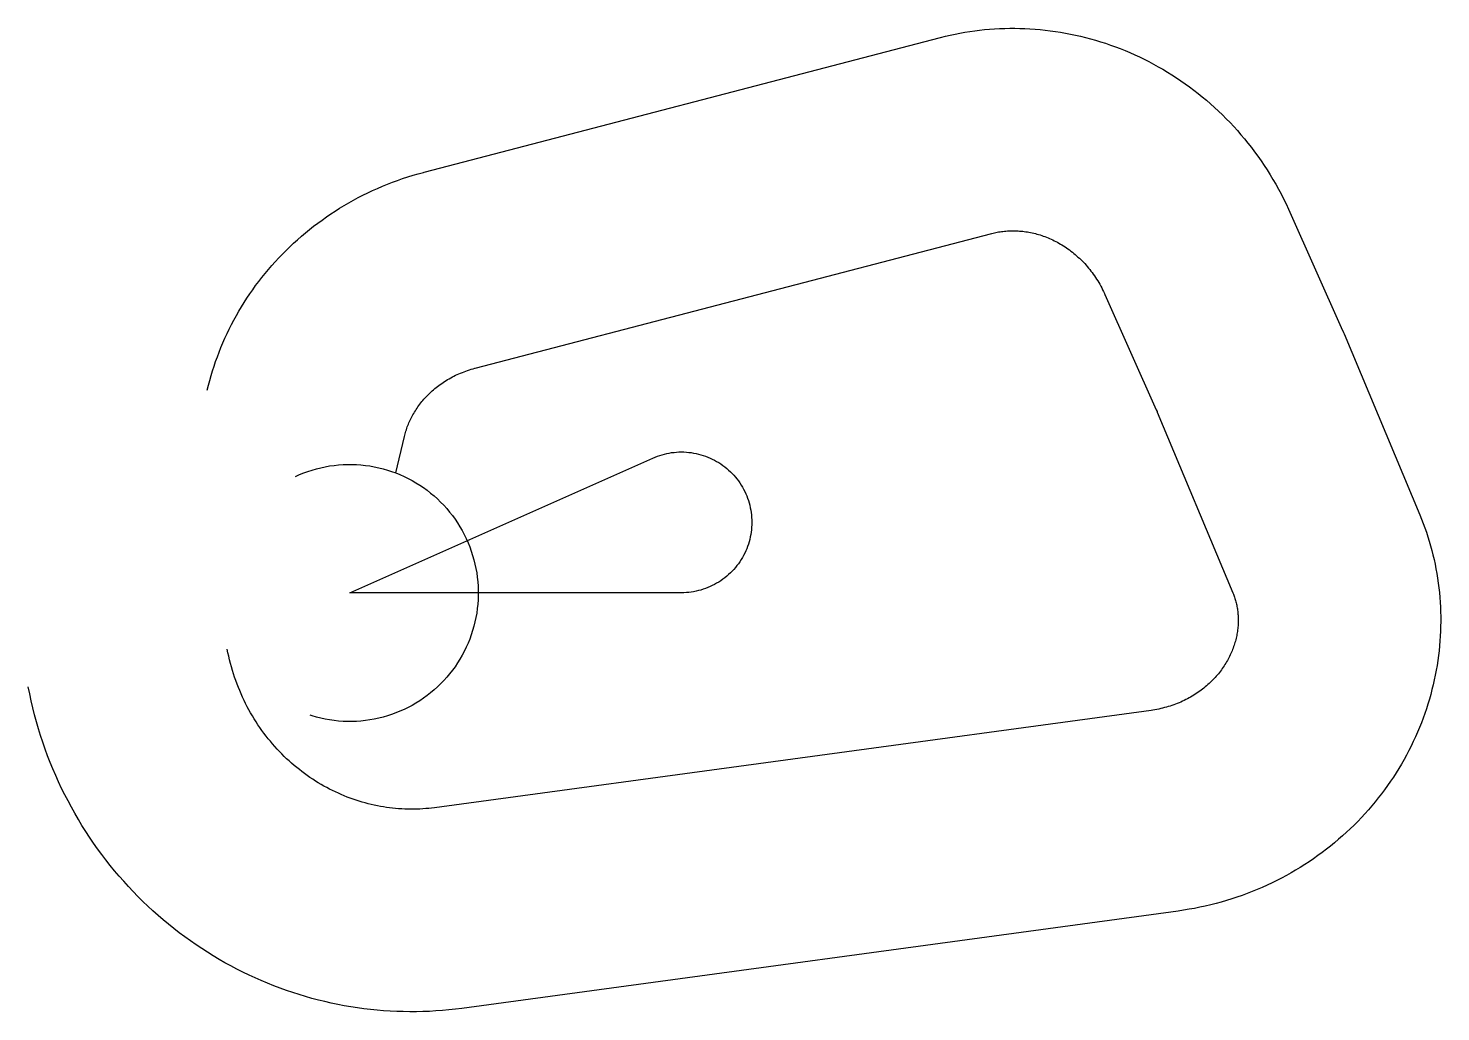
# Model space of a CAD drawing. Header units: metres. Extents: x -7303 to 24782, y -9512 to 12827.
import ezdxf

# ---------------------------------------------------------------- set-up
doc = ezdxf.new("R2010")
doc.units = ezdxf.units.M

msp = doc.modelspace()

# ---------------------------------------------------------------- linework, layer by layer
at = {"layer": 'Boundry', "color": 1}
for p, q in [((1687, 9557), (13422, 12618)), ((21355, 8649), (22520, 6033)), ((2848, 5106), (14583, 8166)), ((17153, 6778), (18318, 4162)), ((22585, 5883), (24304, 1776)), ((18342, 4106), (20061, 0)), ((1046, 2726), (1242, 3553)), ((18201, -2666), (1926, -4877)), ((18821, -7224), (2546, -9435))]:
    msp.add_line(p, q, dxfattribs=at)
at = {"layer": 'NorminalTrack', "color": 1}
msp.add_lwpolyline([(7535, 0), (0, 0), (6884, 3065), (6884, 3065), (6935, 3087), (6987, 3107), (7040, 3125), (7094, 3141), (7147, 3156), (7202, 3168), (7257, 3179), (7312, 3188), (7367, 3194), (7423, 3199), (7478, 3202), (7534, 3203), (7590, 3202), (7646, 3199), (7701, 3194), (7757, 3188), (7812, 3179), (7867, 3168), (7921, 3156), (7975, 3141), (8028, 3125), (8081, 3107), (8133, 3087), (8185, 3065), (8235, 3041), (8285, 3016), (8334, 2989), (8382, 2960), (8428, 2930), (8474, 2898), (8519, 2864), (8562, 2829), (8604, 2792), (8645, 2754), (8685, 2715), (8723, 2674), (8759, 2632), (8794, 2589), (8828, 2544), (8860, 2498), (8890, 2451), (8919, 2404), (8946, 2355), (8971, 2305), (8995, 2254), (9017, 2203), (9037, 2151), (9055, 2098), (9071, 2045), (9086, 1991), (9098, 1937), (9109, 1882), (9118, 1827), (9125, 1771), (9129, 1716), (9132, 1660), (9133, 1604), (9132, 1548), (9129, 1493), (9125, 1437), (9118, 1382), (9109, 1326), (9098, 1272), (9086, 1217), (9071, 1163), (9055, 1110), (9037, 1057), (9017, 1005), (8995, 954), (8971, 903), (8946, 853), (8919, 805), (8890, 757), (8860, 710), (8828, 664), (8794, 620), (8759, 576), (8723, 534), (8685, 493), (8645, 454), (8604, 416), (8562, 379), (8519, 344), (8474, 310), (8428, 278), (8382, 248), (8334, 219), (8285, 192), (8235, 167), (8185, 143), (8133, 121), (8081, 101), (8028, 83), (7975, 67), (7921, 53), (7867, 40), (7812, 29), (7757, 21), (7701, 14), (7646, 9), (7590, 6), (7534, 5)], dxfattribs=at)
at = {"layer": 'WindSpiral', "color": 5}
for points in [[(13422, 12618), (13531, 12645), (13640, 12670), (13750, 12694), (13861, 12716), (13972, 12736), (14083, 12753), (14196, 12769), (14308, 12784), (14421, 12796), (14535, 12806), (14648, 12814), (14762, 12820), (14877, 12824), (14991, 12827), (15106, 12827), (15221, 12825), (15336, 12821), (15451, 12816), (15567, 12808), (15682, 12798), (15797, 12786), (15913, 12772), (16028, 12756), (16143, 12738), (16258, 12718), (16373, 12696), (16487, 12672), (16601, 12646), (16715, 12618), (16829, 12587), (16942, 12555), (17055, 12521), (17168, 12485), (17280, 12446), (17391, 12406), (17502, 12364), (17613, 12319), (17722, 12273), (17831, 12225), (17940, 12174), (18047, 12122), (18154, 12068), (18260, 12012), (18366, 11954), (18470, 11894), (18574, 11832), (18676, 11768), (18778, 11702), (18879, 11635), (18978, 11565), (19077, 11494), (19174, 11421), (19270, 11346), (19365, 11270), (19459, 11191), (19552, 11111), (19643, 11029), (19733, 10945), (19822, 10860), (19909, 10773), (19995, 10684), (20080, 10594), (20163, 10502), (20244, 10409), (20324, 10314), (20403, 10217), (20480, 10119), (20555, 10020), (20629, 9919), (20701, 9817), (20771, 9713), (20839, 9608), (20906, 9501), (20971, 9394), (21035, 9284), (21096, 9174), (21156, 9063), (21213, 8950), (21269, 8836), (21323, 8721), (21355, 8649)], [(-3235, 4610), (-3209, 4719), (-3180, 4827), (-3149, 4936), (-3117, 5044), (-3082, 5152), (-3046, 5259), (-3007, 5366), (-2967, 5472), (-2925, 5578), (-2881, 5683), (-2834, 5787), (-2787, 5891), (-2737, 5994), (-2685, 6097), (-2631, 6198), (-2576, 6299), (-2519, 6400), (-2460, 6499), (-2399, 6597), (-2336, 6695), (-2271, 6791), (-2205, 6887), (-2137, 6981), (-2067, 7074), (-1995, 7167), (-1922, 7258), (-1847, 7348), (-1770, 7437), (-1692, 7525), (-1612, 7611), (-1530, 7696), (-1447, 7780), (-1362, 7863), (-1276, 7944), (-1188, 8024), (-1099, 8102), (-1008, 8179), (-915, 8254), (-821, 8328), (-726, 8401), (-629, 8471), (-531, 8541), (-432, 8608), (-331, 8674), (-229, 8739), (-126, 8801), (-21, 8862), (85, 8921), (191, 8979), (300, 9034), (409, 9088), (519, 9140), (630, 9190), (743, 9238), (856, 9284), (971, 9329), (1086, 9371), (1202, 9412), (1319, 9450), (1437, 9487), (1556, 9521), (1675, 9554), (1687, 9557)], [(14583, 8166), (14614, 8174), (14645, 8181), (14676, 8188), (14708, 8194), (14740, 8200), (14773, 8205), (14805, 8210), (14838, 8214), (14871, 8218), (14905, 8221), (14939, 8223), (14972, 8225), (15007, 8226), (15041, 8227), (15075, 8227), (15110, 8226), (15145, 8225), (15180, 8224), (15215, 8221), (15250, 8218), (15286, 8215), (15321, 8210), (15357, 8205), (15393, 8200), (15429, 8193), (15465, 8187), (15501, 8179), (15537, 8171), (15573, 8162), (15609, 8152), (15645, 8142), (15681, 8131), (15717, 8119), (15753, 8107), (15789, 8094), (15825, 8080), (15861, 8066), (15897, 8051), (15932, 8035), (15968, 8019), (16003, 8001), (16039, 7983), (16074, 7965), (16109, 7946), (16144, 7925), (16178, 7905), (16213, 7883), (16247, 7861), (16281, 7838), (16315, 7815), (16348, 7791), (16381, 7766), (16414, 7740), (16447, 7714), (16479, 7687), (16511, 7659), (16542, 7631), (16574, 7602), (16604, 7572), (16635, 7542), (16665, 7511), (16695, 7480), (16724, 7447), (16752, 7414), (16781, 7381), (16809, 7347), (16836, 7312), (16863, 7276), (16889, 7240), (16915, 7203), (16940, 7166), (16965, 7128), (16989, 7090), (17013, 7051), (17036, 7011), (17058, 6971), (17080, 6930), (17101, 6889), (17121, 6847), (17141, 6805), (17153, 6778)], [(22520, 6033), (22571, 5916), (22585, 5883)], [(1242, 3553), (1249, 3584), (1257, 3615), (1266, 3646), (1276, 3677), (1286, 3709), (1296, 3740), (1308, 3771), (1319, 3802), (1332, 3833), (1345, 3865), (1359, 3896), (1373, 3927), (1388, 3957), (1403, 3988), (1419, 4019), (1436, 4049), (1454, 4080), (1472, 4110), (1490, 4140), (1510, 4170), (1530, 4200), (1550, 4230), (1571, 4259), (1593, 4288), (1615, 4317), (1638, 4346), (1662, 4374), (1686, 4402), (1711, 4430), (1737, 4457), (1763, 4485), (1789, 4511), (1817, 4538), (1845, 4564), (1873, 4590), (1902, 4616), (1932, 4641), (1962, 4665), (1993, 4689), (2024, 4713), (2056, 4737), (2089, 4760), (2122, 4782), (2155, 4804), (2189, 4826), (2224, 4847), (2259, 4867), (2295, 4887), (2331, 4906), (2368, 4925), (2405, 4944), (2442, 4961), (2481, 4978), (2519, 4995), (2558, 5011), (2598, 5026), (2638, 5041), (2678, 5055), (2719, 5069), (2760, 5081), (2802, 5093), (2844, 5105), (2848, 5106)], [(18318, 4162), (18337, 4119), (18342, 4106)], [(-1234, 2646), (-1141, 2688), (-1046, 2726), (-951, 2761), (-854, 2792), (-756, 2820), (-657, 2845), (-557, 2866), (-457, 2884), (-356, 2898), (-254, 2909), (-153, 2916), (-51, 2919), (51, 2919), (153, 2916), (254, 2909), (356, 2898), (457, 2884), (557, 2866), (657, 2845), (756, 2820), (854, 2792), (951, 2761), (1046, 2726), (1141, 2688), (1234, 2646), (1326, 2602), (1416, 2554), (1504, 2503), (1590, 2449), (1675, 2392), (1757, 2332), (1837, 2269), (1916, 2204), (1991, 2135), (2065, 2065), (2135, 1991), (2204, 1916), (2269, 1837), (2332, 1757), (2392, 1675), (2449, 1590), (2503, 1504), (2554, 1416), (2602, 1326), (2646, 1234), (2688, 1141), (2726, 1046), (2761, 951), (2792, 854), (2820, 756), (2845, 657), (2866, 557), (2884, 457), (2898, 356), (2909, 254), (2916, 153), (2919, 51), (2919, -51), (2916, -153), (2909, -254), (2898, -356), (2884, -457), (2866, -557), (2845, -657), (2820, -756), (2792, -854), (2761, -951), (2726, -1046), (2688, -1141), (2646, -1234), (2602, -1326), (2554, -1416), (2503, -1504), (2449, -1590), (2392, -1675), (2332, -1757), (2269, -1837), (2204, -1916), (2135, -1991), (2065, -2065), (1991, -2135), (1916, -2204), (1837, -2269), (1757, -2332), (1675, -2392), (1590, -2449), (1504, -2503), (1416, -2554), (1326, -2602), (1234, -2646), (1141, -2688), (1046, -2726), (951, -2761), (854, -2792), (756, -2820), (657, -2845), (557, -2866), (457, -2884), (356, -2898), (254, -2909), (153, -2916), (51, -2919), (-51, -2919), (-153, -2916), (-254, -2909), (-356, -2898), (-457, -2884), (-557, -2866), (-657, -2845), (-756, -2820), (-854, -2792), (-902, -2777)], [(24304, 1776), (24344, 1678), (24383, 1579), (24420, 1479), (24455, 1378), (24488, 1277), (24520, 1175), (24550, 1072), (24578, 968), (24605, 864), (24629, 759), (24652, 653), (24673, 547), (24692, 440), (24710, 333), (24725, 226), (24739, 117), (24751, 9), (24761, -100), (24769, -209), (24775, -319), (24779, -428), (24782, -538), (24782, -649), (24780, -759), (24777, -870), (24772, -980), (24764, -1091), (24755, -1202), (24744, -1313), (24731, -1424), (24715, -1534), (24698, -1645), (24679, -1756), (24658, -1866), (24635, -1976), (24610, -2086), (24583, -2196), (24555, -2305), (24524, -2414), (24491, -2523), (24456, -2631), (24420, -2739), (24381, -2846), (24341, -2953), (24298, -3059), (24254, -3164), (24207, -3270), (24159, -3374), (24109, -3478), (24057, -3581), (24003, -3683), (23948, -3784), (23890, -3885), (23831, -3984), (23769, -4083), (23706, -4181), (23642, -4278), (23575, -4374), (23506, -4469), (23436, -4563), (23364, -4656), (23291, -4747), (23215, -4838), (23138, -4927), (23059, -5015), (22979, -5102), (22897, -5188), (22813, -5272), (22728, -5355), (22641, -5437), (22553, -5517), (22463, -5595), (22372, -5673), (22279, -5749), (22185, -5823), (22089, -5895), (21992, -5967), (21893, -6036), (21793, -6104), (21692, -6170), (21590, -6235), (21486, -6298), (21381, -6359), (21275, -6418), (21167, -6476), (21059, -6532), (20949, -6586), (20838, -6638), (20726, -6689), (20613, -6737), (20499, -6783), (20384, -6828), (20269, -6871), (20152, -6911), (20034, -6950), (19916, -6987), (19797, -7021), (19677, -7054), (19556, -7085), (19434, -7113), (19312, -7140), (19190, -7164), (19066, -7186), (18942, -7206), (18821, -7224)], [(20061, 0), (20071, -24), (20080, -48), (20089, -73), (20098, -98), (20106, -123), (20114, -149), (20122, -174), (20129, -201), (20136, -227), (20142, -254), (20148, -281), (20153, -308), (20158, -336), (20163, -364), (20167, -392), (20171, -421), (20174, -449), (20176, -478), (20178, -507), (20180, -537), (20181, -566), (20182, -596), (20182, -626), (20182, -656), (20181, -687), (20179, -717), (20177, -748), (20175, -778), (20171, -809), (20168, -841), (20163, -872), (20159, -903), (20153, -934), (20147, -966), (20141, -997), (20133, -1029), (20126, -1061), (20117, -1092), (20108, -1124), (20099, -1156), (20089, -1188), (20078, -1219), (20066, -1251), (20054, -1283), (20042, -1315), (20028, -1346), (20014, -1378), (20000, -1409), (19985, -1441), (19969, -1472), (19953, -1503), (19935, -1534), (19918, -1565), (19899, -1596), (19880, -1626), (19861, -1657), (19841, -1687), (19820, -1717), (19798, -1747), (19776, -1777), (19753, -1806), (19730, -1835), (19706, -1864), (19681, -1892), (19656, -1921), (19630, -1948), (19604, -1976), (19577, -2003), (19549, -2030), (19521, -2057), (19492, -2083), (19463, -2109), (19432, -2134), (19402, -2159), (19371, -2184), (19339, -2208), (19306, -2232), (19273, -2255), (19240, -2278), (19206, -2300), (19171, -2322), (19136, -2343), (19100, -2364), (19064, -2384), (19028, -2404), (18990, -2423), (18953, -2442), (18915, -2460), (18876, -2477), (18837, -2494), (18797, -2510), (18757, -2526), (18717, -2540), (18676, -2555), (18634, -2568), (18593, -2581), (18550, -2593), (18508, -2605), (18465, -2616), (18422, -2626), (18378, -2636), (18334, -2644), (18290, -2652), (18245, -2659), (18201, -2666)], [(1926, -4877), (1860, -4886), (1793, -4893), (1726, -4899), (1658, -4904), (1591, -4908), (1523, -4911), (1455, -4912), (1386, -4912), (1318, -4912), (1249, -4909), (1180, -4906), (1111, -4902), (1042, -4896), (973, -4889), (904, -4881), (835, -4871), (765, -4861), (696, -4849), (627, -4835), (558, -4821), (489, -4805), (420, -4789), (351, -4770), (282, -4751), (214, -4730), (146, -4709), (78, -4685), (10, -4661), (-58, -4635), (-125, -4609), (-192, -4580), (-259, -4551), (-325, -4520), (-391, -4489), (-457, -4456), (-522, -4421), (-587, -4386), (-651, -4349), (-715, -4311), (-778, -4272), (-840, -4232), (-903, -4190), (-964, -4147), (-1025, -4103), (-1085, -4058), (-1145, -4012), (-1204, -3965), (-1262, -3916), (-1320, -3867), (-1377, -3816), (-1433, -3764), (-1488, -3711), (-1543, -3657), (-1597, -3602), (-1650, -3545), (-1702, -3488), (-1753, -3430), (-1803, -3370), (-1852, -3310), (-1901, -3249), (-1948, -3186), (-1994, -3123), (-2040, -3059), (-2084, -2994), (-2127, -2927), (-2170, -2860), (-2211, -2792), (-2251, -2724), (-2290, -2654), (-2328, -2584), (-2365, -2512), (-2400, -2440), (-2434, -2367), (-2468, -2294), (-2500, -2219), (-2530, -2144), (-2560, -2068), (-2588, -1992), (-2615, -1915), (-2640, -1837), (-2665, -1759), (-2688, -1680), (-2709, -1600), (-2730, -1520), (-2749, -1439), (-2766, -1358), (-2783, -1277), (-2783, -1275)], [(2546, -9435), (2399, -9454), (2253, -9470), (2106, -9483), (1958, -9494), (1810, -9503), (1662, -9509), (1514, -9512), (1365, -9512), (1216, -9510), (1067, -9506), (918, -9499), (769, -9489), (620, -9476), (471, -9461), (322, -9444), (174, -9423), (25, -9401), (-123, -9375), (-271, -9347), (-419, -9316), (-566, -9283), (-713, -9247), (-860, -9208), (-1006, -9167), (-1151, -9123), (-1296, -9077), (-1440, -9028), (-1583, -8976), (-1726, -8922), (-1868, -8866), (-2009, -8806), (-2149, -8745), (-2288, -8681), (-2427, -8614), (-2564, -8545), (-2700, -8473), (-2835, -8399), (-2969, -8322), (-3102, -8243), (-3233, -8162), (-3363, -8078), (-3492, -7992), (-3620, -7903), (-3746, -7812), (-3871, -7719), (-3994, -7624), (-4115, -7526), (-4235, -7426), (-4354, -7324), (-4471, -7220), (-4586, -7114), (-4699, -7005), (-4810, -6895), (-4920, -6782), (-5028, -6667), (-5134, -6550), (-5238, -6432), (-5340, -6311), (-5440, -6189), (-5538, -6064), (-5634, -5938), (-5728, -5810), (-5820, -5680), (-5909, -5548), (-5997, -5415), (-6082, -5280), (-6165, -5144), (-6245, -5005), (-6323, -4866), (-6399, -4724), (-6473, -4582), (-6544, -4438), (-6612, -4292), (-6678, -4145), (-6742, -3997), (-6803, -3848), (-6862, -3697), (-6918, -3545), (-6971, -3392), (-7022, -3238), (-7070, -3083), (-7115, -2927), (-7158, -2770), (-7198, -2612), (-7236, -2454), (-7270, -2294), (-7302, -2134), (-7303, -2130)]]:
    msp.add_lwpolyline(points, dxfattribs=at)

doc.saveas('drawing.dxf')
